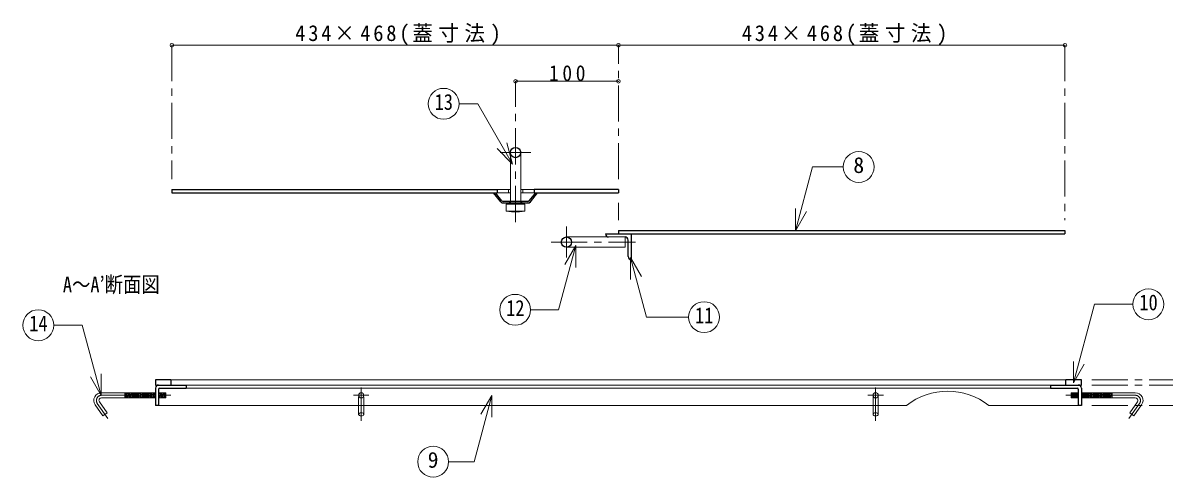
# Model space of a CAD drawing. Units: millimetres at full size, sheet at 1:7; details may follow other scales. Extents: x -1487 to 1348, y -983 to 984.
# Drawn here: x -759 to 351, y -253 to 188 of the extents above; entities that cross this region are included whole.
import ezdxf
from ezdxf.enums import TextEntityAlignment as Align

# ---------------------------------------------------------------- set-up
doc = ezdxf.new("R2010")
doc.units = ezdxf.units.MM
doc.header["$LTSCALE"] = 7
doc.header["$PDMODE"] = 32
doc.header["$PDSIZE"] = 3.5
doc.linetypes.add('CHAIN1', pattern=[8, 5, -1, 1, -1])
doc.linetypes.add('DASHED1', pattern=[1.8, 1.2, -0.6])
doc.layers.add('0-A', color=4, linetype='Continuous', lineweight=9)
doc.styles.add('ＭＳ ゴシック', font='')
doc.styles.get('ＭＳ ゴシック').set_extended_font_data('MS Gothic')

msp = doc.modelspace()

# ---------------------------------------------------------------- linework, layer by layer
at = {"layer": '0-A'}
for p, q in [((-613.857, 166.713), (-179.857, 166.713)), ((-179.857, 166.713), (254.143, 166.713)), ((-279.857, 131.713), (-179.857, 131.713)), ((-284.857, 26.713), (-286.857, 26.713)), ((-286.857, 23.513), (-284.857, 23.513)), ((-272.857, 26.713), (-274.857, 26.713)), ((-274.857, 23.513), (-272.857, 23.513)), ((255.143, -158.287), (-614.857, -158.287)), ((-659.756, -170.787), (-659.756, -175.787)), ((-658.886, -175.787), (-659.294, -170.787)), ((-657.883, -175.787), (-658.291, -170.787)), ((-656.879, -175.787), (-657.288, -170.787)), ((-655.876, -175.787), (-656.284, -170.787)), ((-654.873, -175.787), (-655.281, -170.787)), ((-653.869, -175.787), (-654.278, -170.787)), ((-652.866, -175.787), (-653.274, -170.787)), ((-651.863, -175.787), (-652.271, -170.787)), ((-650.859, -175.787), (-651.268, -170.787)), ((-649.856, -175.787), (-650.264, -170.787)), ((-648.853, -175.787), (-649.261, -170.787)), ((-647.849, -175.787), (-648.258, -170.787)), ((-646.846, -175.787), (-647.254, -170.787)), ((-645.843, -175.787), (-646.251, -170.787)), ((-644.839, -175.787), (-645.248, -170.787)), ((-643.836, -175.787), (-644.244, -170.787)), ((-642.833, -175.787), (-643.241, -170.787)), ((-641.829, -175.787), (-642.238, -170.787)), ((-640.826, -175.787), (-641.234, -170.787)), ((-639.823, -175.787), (-640.231, -170.787)), ((-638.819, -175.787), (-639.228, -170.787)), ((-637.816, -175.787), (-638.224, -170.787)), ((-636.813, -175.787), (-637.221, -170.787)), ((-635.809, -175.787), (-636.218, -170.787)), ((-634.806, -175.787), (-635.214, -170.787)), ((-633.803, -175.787), (-634.211, -170.787)), ((-632.799, -175.787), (-633.208, -170.787)), ((-631.796, -175.787), (-632.204, -170.787)), ((-630.793, -175.787), (-631.201, -170.787)), ((-629.857, -174.954), (-630.198, -170.787)), ((-626.779, -175.787), (-626.857, -174.832)), ((-625.776, -175.787), (-626.184, -170.787)), ((-624.773, -175.787), (-625.181, -170.787)), ((-623.769, -175.787), (-624.178, -170.787)), ((-622.766, -175.787), (-623.174, -170.787)), ((-621.763, -175.787), (-622.171, -170.787)), ((-620.759, -175.787), (-621.168, -170.787)), ((-619.756, -175.787), (-620.164, -170.787)), ((260.041, -170.787), (260.45, -175.787)), ((261.045, -170.787), (261.453, -175.787)), ((262.048, -170.787), (262.456, -175.787)), ((263.051, -170.787), (263.46, -175.787)), ((264.055, -170.787), (264.463, -175.787)), ((265.058, -170.787), (265.466, -175.787)), ((266.061, -170.787), (266.47, -175.787)), ((267.065, -170.787), (267.143, -171.742)), ((270.143, -171.62), (270.483, -175.787)), ((271.078, -170.787), (271.486, -175.787)), ((272.081, -170.787), (272.49, -175.787)), ((273.085, -170.787), (273.493, -175.787)), ((274.088, -170.787), (274.496, -175.787)), ((275.091, -170.787), (275.5, -175.787)), ((276.095, -170.787), (276.503, -175.787)), ((277.098, -170.787), (277.506, -175.787)), ((278.101, -170.787), (278.51, -175.787)), ((279.105, -170.787), (279.513, -175.787)), ((280.108, -170.787), (280.516, -175.787)), ((281.111, -170.787), (281.52, -175.787)), ((282.115, -170.787), (282.523, -175.787)), ((283.118, -170.787), (283.526, -175.787)), ((284.121, -170.787), (284.53, -175.787)), ((285.125, -170.787), (285.533, -175.787)), ((286.128, -170.787), (286.536, -175.787)), ((287.131, -170.787), (287.54, -175.787)), ((288.135, -170.787), (288.543, -175.787)), ((289.138, -170.787), (289.546, -175.787)), ((290.141, -170.787), (290.55, -175.787)), ((291.145, -170.787), (291.553, -175.787)), ((292.148, -170.787), (292.556, -175.787)), ((293.151, -170.787), (293.56, -175.787)), ((294.155, -170.787), (294.563, -175.787)), ((295.158, -170.787), (295.566, -175.787)), ((296.161, -170.787), (296.57, -175.787)), ((297.165, -170.787), (297.573, -175.787)), ((298.168, -170.787), (298.576, -175.787)), ((299.171, -170.787), (299.58, -175.787)), ((300.041, -175.787), (300.041, -170.787)), ((100.143, -183.287), (-626.857, -183.287)), ((-432.357, -183.287), (-432.357, -191.785)), ((-427.357, -183.287), (-427.357, -191.785)), ((67.643, -183.287), (67.643, -191.785)), ((72.643, -183.287), (72.643, -191.785)), ((267.143, -183.287), (180.143, -183.287))]:
    msp.add_line(p, q, dxfattribs=at)
at = {"layer": '0-A', "linetype": 'CHAIN1'}
for p, q in [((-613.857, 166.713), (-613.857, 36.713)), ((-179.857, 36.713), (-179.857, 166.713)), ((254.143, 166.713), (254.143, -3.287)), ((-279.857, -4.987), (-279.857, 131.713)), ((-294.857, 62.513), (-264.857, 62.513)), ((-179.857, 13.513), (-179.857, -3.287)), ((-230.357, -39.487), (-230.357, -9.487)), ((-245.357, -24.487), (-163.357, -24.487)), ((-429.857, -165.787), (-429.857, -198.218)), ((70.143, -165.787), (70.143, -198.218)), ((280.143, -158.287), (425.143, -158.287)), ((280.143, -163.287), (425.143, -163.287)), ((-682.252, -173.287), (-614.756, -173.287)), ((-422.357, -173.287), (-437.357, -173.287)), ((77.643, -173.287), (62.643, -173.287)), ((322.538, -173.287), (255.041, -173.287)), ((-686.348, -181.155), (-676.037, -195.88)), ((280.143, -183.287), (425.143, -183.287)), ((326.633, -181.155), (316.323, -195.88))]:
    msp.add_line(p, q, dxfattribs=at)
at = {"layer": '0-A', "color": 7, "lineweight": 18}
for p, q in [((-282.666, 51.258), (-288.212, 71.957)), ((-282.666, 51.258), (-297.818, 66.41)), ((-284.857, 62.513), (-284.857, 15.013)), ((-274.857, 62.513), (-274.857, 15.013)), ((-7.719, -13.441), (8.876, 48.494)), ((38.735, 48.494), (8.876, 48.494)), ((-286.857, 26.713), (-297.857, 26.713)), ((-297.857, 23.513), (-286.857, 23.513)), ((-286.857, 26.713), (-286.857, 23.513)), ((-288.857, 12.513), (-270.857, 12.513)), ((-288.857, 5.513), (-288.857, 12.513)), ((-284.857, 13.513), (-284.857, 12.913)), ((-283.857, 13.013), (-275.857, 13.013)), ((-275.857, 13.013), (-279.857, 12.513)), ((-279.857, 12.513), (-279.857, 5.513)), ((-270.857, 12.513), (-275.857, 13.013)), ((-274.857, 13.513), (-274.857, 12.913)), ((-270.857, 5.513), (-270.857, 12.513)), ((-288.857, 5.513), (-270.857, 5.513)), ((-288.857, 5.513), (-283.857, 5.013)), ((-283.857, 5.013), (-279.857, 5.513)), ((-279.857, 5.513), (-275.857, 5.013)), ((-7.719, -13.441), (-7.719, 7.987)), ((-7.719, -13.441), (2.995, 5.117)), ((-230.357, -19.487), (-173.357, -19.487)), ((-221.3, -27.789), (-232.014, -46.347)), ((-221.3, -27.789), (-221.3, -49.218)), ((-168.279, -39.344), (-157.565, -57.902)), ((-168.279, -39.344), (-168.279, -60.773)), ((-168.279, -39.344), (-152.731, -97.371)), ((262.367, -161.304), (282.854, -84.849)), ((320.239, -84.849), (282.854, -84.849)), ((-111.639, -97.371), (-152.731, -97.371)), ((262.367, -161.304), (262.367, -140.304)), ((262.367, -161.304), (272.867, -143.118)), ((-682.629, -173.521), (-682.629, -152.521)), ((-682.629, -173.521), (-693.129, -155.334)), ((-599.857, -163.287), (240.143, -163.287)), ((-599.857, -166.287), (240.143, -166.287)), ((-682.252, -170.787), (-629.857, -170.787)), ((-682.252, -175.787), (-629.857, -175.787)), ((-626.857, -170.787), (-619.756, -170.787)), ((-626.857, -175.787), (-619.756, -175.787)), ((-619.756, -170.787), (-619.756, -175.787)), ((-303.002, -173.541), (-313.502, -191.727)), ((-303.002, -173.541), (-303.002, -194.541)), ((260.041, -175.787), (260.041, -170.787)), ((267.143, -170.787), (260.041, -170.787)), ((267.143, -175.787), (260.041, -175.787)), ((322.538, -170.787), (270.143, -170.787)), ((322.538, -175.787), (270.143, -175.787)), ((-688.396, -182.589), (-680.953, -193.218)), ((328.681, -182.589), (321.238, -193.218))]:
    msp.add_line(p, q, dxfattribs=at)
at = {"layer": '0-A', "color": 5, "lineweight": 25}
for p, q in [((-613.857, 26.713), (-613.857, 23.513)), ((-613.857, 26.713), (-297.857, 26.713)), ((-613.857, 23.513), (-297.857, 23.513)), ((-294.258, 14.639), (-301.357, 23.513)), ((-293.087, 15.576), (-299.436, 23.513)), ((-297.857, 26.713), (-297.857, 23.513)), ((-266.628, 15.576), (-260.278, 23.513)), ((-265.457, 14.639), (-258.357, 23.513)), ((-179.857, 26.713), (-261.857, 26.713)), ((-261.857, 26.713), (-261.857, 23.513)), ((-261.857, 23.513), (-179.857, 23.513)), ((-179.857, 26.713), (-179.857, 23.513)), ((-267.799, 15.013), (-291.916, 15.013)), ((-291.916, 13.513), (-267.799, 13.513)), ((-192.357, -16.487), (254.143, -16.487)), ((-179.857, -13.287), (254.143, -13.287)), ((-179.857, -13.287), (-179.857, -16.487)), ((-167.357, -16.487), (-167.357, -41.487)), ((254.143, -13.287), (254.143, -16.487)), ((-170.357, -38.487), (-170.357, -22.487)), ((-629.857, -158.287), (-629.857, -163.287)), ((-614.857, -158.287), (-629.857, -158.287)), ((-629.857, -163.287), (-599.857, -163.287)), ((-629.857, -166.287), (-629.857, -183.287)), ((-625.857, -166.287), (-599.857, -166.287)), ((-614.857, -158.287), (-614.857, -163.287)), ((-599.857, -163.287), (-599.857, -166.287)), ((240.143, -163.287), (270.143, -163.287)), ((240.143, -163.287), (240.143, -166.287)), ((240.143, -166.287), (266.143, -166.287)), ((270.143, -158.287), (255.143, -158.287)), ((255.143, -163.287), (255.143, -158.287)), ((270.143, -163.287), (270.143, -158.287)), ((270.143, -166.287), (270.143, -183.287)), ((-626.857, -167.287), (-626.857, -183.287)), ((267.143, -167.287), (267.143, -183.287)), ((-626.857, -183.287), (-629.857, -183.287)), ((270.143, -183.287), (267.143, -183.287))]:
    msp.add_line(p, q, dxfattribs=at)
at = {"layer": '0-A', "linetype": 'DASHED1'}
for p, q in [((-285.857, 15.013), (-285.857, 13.513)), ((-284.857, 15.013), (-284.857, 13.513)), ((-274.857, 15.013), (-274.857, 13.513)), ((-273.857, 15.013), (-273.857, 13.513)), ((-432.357, -183.287), (-432.357, -173.287)), ((-427.357, -183.287), (-427.357, -173.287)), ((67.643, -183.287), (67.643, -173.287)), ((72.643, -183.287), (72.643, -173.287))]:
    msp.add_line(p, q, dxfattribs=at)
at = {"layer": '0-A', "color": 7, "lineweight": 18}
for points in [[(-282.666, 51.258), (-316.493, 109.847), (-334.725, 109.847)], [(-261.857, 26.713), (-272.857, 26.713), (-272.857, 23.513), (-261.857, 23.513)], [(-279.857, 12.513), (-283.857, 13.013), (-288.857, 12.513)], [(-283.857, 5.013), (-275.857, 5.013), (-270.857, 5.513)], [(-230.357, -29.487), (-173.357, -29.487), (-173.357, -19.487)], [(-221.3, -27.789), (-238.032, -90.234), (-265.216, -90.234)], [(-682.629, -173.521), (-700.929, -105.226), (-728.758, -105.226)], [(-303.002, -173.541), (-320.217, -237.788), (-344.959, -237.788)], [(-684.3, -179.721), (-676.857, -190.351), (-680.953, -193.218)], [(324.586, -179.721), (317.143, -190.351), (321.238, -193.218)]]:
    msp.add_lwpolyline(points, dxfattribs=at)
for centre in [(-349.725, 109.847), (53.735, 48.494), (-280.216, -90.234), (335.239, -84.849), (-96.639, -97.371), (-743.758, -105.226), (-359.959, -237.788)]:
    msp.add_circle(centre, 15, dxfattribs=at)
at = {"layer": '0-A', "color": 5, "lineweight": 25}
for centre in [(-279.857, 62.513), (-230.357, -24.487)]:
    msp.add_circle(centre, 5, dxfattribs=at)
at = {"layer": '0-A'}
for centre in [(-429.857, -173.287), (70.143, -173.287)]:
    msp.add_circle(centre, 2.5, dxfattribs=at)
at = {"layer": '0-A', "color": 5, "lineweight": 25}
for centre, radius, start, end in [((-291.916, 16.513), 3, 218.65981, 270), ((-291.916, 16.513), 1.5, 218.65981, 270), ((-267.799, 16.513), 1.5, 270, 321.34019), ((-267.799, 16.513), 3, 270, 321.34019), ((-189.357, -16.487), 3, 180, 270), ((-173.357, -22.487), 3, 0, 90), ((-167.357, -38.487), 3, 180, 270), ((-626.857, -166.287), 3, 90, 180), ((-625.857, -167.287), 1, 90, 180), ((266.143, -167.287), 1, 0, 90), ((267.143, -166.287), 3, 0, 90)]:
    msp.add_arc(centre, radius, start, end, dxfattribs=at)
at = {"layer": '0-A', "color": 7, "lineweight": 18}
for centre, radius, start, end in [((-682.252, -178.287), 7.5, 90, 215), ((-682.252, -178.287), 2.5, 90, 215), ((322.538, -178.287), 7.5, 325, 90), ((322.538, -178.287), 2.5, 325, 90)]:
    msp.add_arc(centre, radius, start, end, dxfattribs=at)
at = {"layer": '0-A', "linetype": 'CHAIN1'}
for centre, start, end in [((-682.252, -178.287), 90, 215), ((322.538, -178.287), 325, 90)]:
    msp.add_arc(centre, 5, start, end, dxfattribs=at)
at = {"layer": '0-A'}
msp.add_arc((140.143, -233.43), 64.143, 51.41991, 128.58009, dxfattribs=at)
for centre in [(-429.857, -191.774), (70.143, -191.774)]:
    msp.add_ellipse(centre, major_axis=(2.5, 0), ratio=0.57, dxfattribs=at)
for p in [(-613.857, 166.713), (-179.857, 166.713), (254.143, 166.713), (-279.857, 131.713), (-179.857, 131.713)]:
    msp.add_point(p, dxfattribs=at)

# ---------------------------------------------------------------- texts
at = {"layer": '0-A', "color": 7, "style": 'ＭＳ ゴシック', "width": 0.85}
for s, p in [('13', (-358.475, 99.347)), ('A～A’断面図', (-719.857, -77.987)), ('10', (326.489, -95.349)), ('12', (-288.966, -100.734)), ('11', (-105.389, -107.871)), ('14', (-752.508, -115.726))]:
    msp.add_text(s, height=15.4, dxfattribs=at).set_placement(p, align=Align.BOTTOM_LEFT)
at = {"layer": '0-A', "color": 7, "style": 'ＭＳ ゴシック'}
for s, p in [('8', (48.485, 37.994)), ('9', (-365.209, -248.288))]:
    msp.add_text(s, height=15.4, dxfattribs=at).set_placement(p, align=Align.BOTTOM_LEFT)
at = {"layer": '0-A', "color": 7, "char_height": 15.4, "attachment_point": 7, "style": 'ＭＳ ゴシック'}
for s, insert in [('\\T1.27;\\W0.95;434×468(蓋寸法)', (-493.982, 166.713)), ('\\T1.27;\\W0.95;434×468(蓋寸法)', (-59.982, 166.713)), ('\\T1.38;\\W0.9;100', (-247.357, 131.713))]:
    msp.add_mtext(s, dxfattribs=dict(at, insert=insert))

doc.saveas('drawing.dxf')
